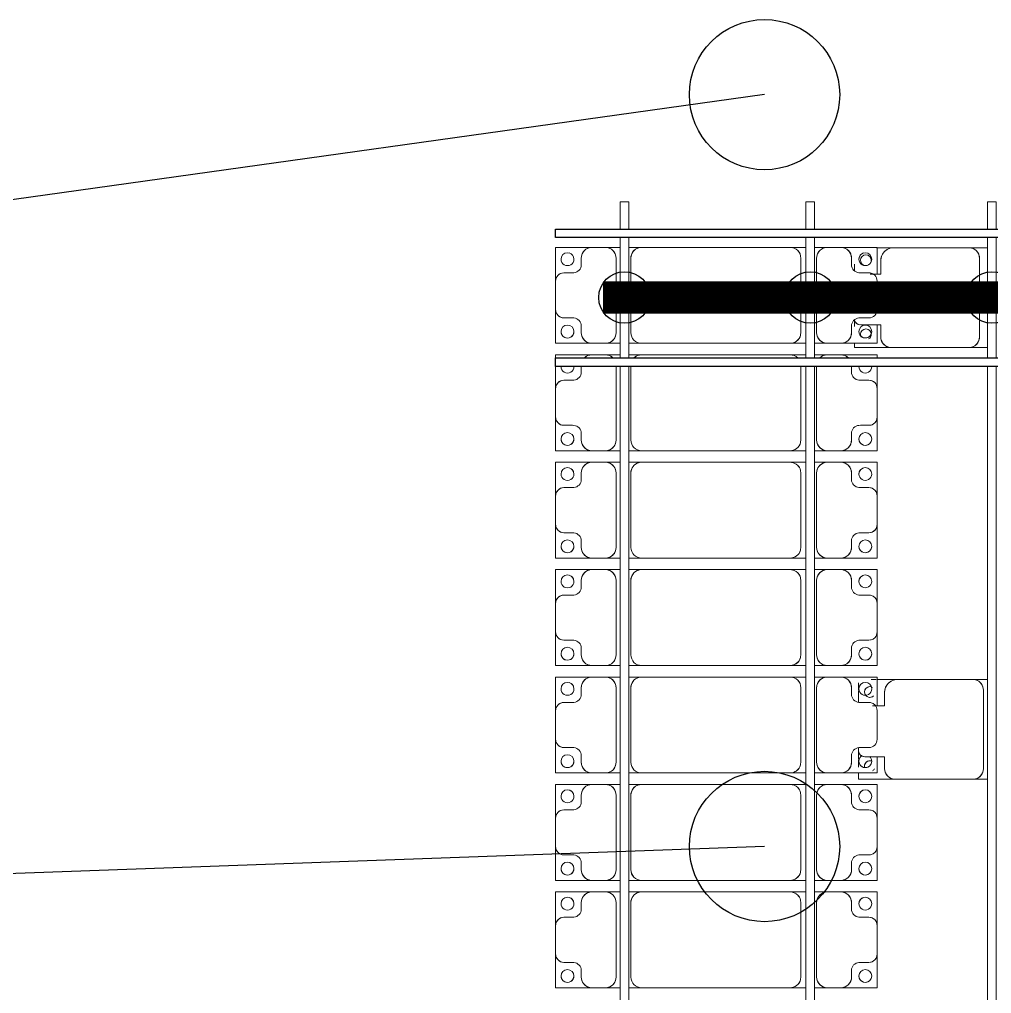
# Model space of a CAD drawing. Header units: millimetres. Extents: x -248177 to 167033, y 156986 to 268923.
# Drawn here: x -243651 to -239125, y 231500 to 236035 of the extents above; entities that cross this region are included whole.
import ezdxf

# ---------------------------------------------------------------- set-up
doc = ezdxf.new("R2010")
doc.units = ezdxf.units.MM
for name, color, linetype, lineweight in [('A-DETL-MBND', 5, 'Continuous', 9), ('A-GENM', 13, 'Continuous', 9), ('S-BEAM', 12, 'Continuous', 9)]:
    doc.layers.add(name, color=color, linetype=linetype, lineweight=lineweight)
for name, color, linetype in [('GC-BICH NEO', 6, 'Continuous'), ('GC-DAY NEO', 5, 'Continuous'), ('GC-HOP 40x60 GIA CUONG', 1, 'Continuous')]:
    doc.layers.add(name, color=color, linetype=linetype)

# ---------------------------------------------------------------- blocks, each defined once
blk = doc.blocks.new('Dai phao do pin - DẢI PHAO ĐỠ PIN-15697-BỐ TRÍ KHUNG KẾT CẤU BÈ PIN 02')
at = {"layer": 'A-DETL-MBND', "color": 8}
for p, q in [((-1209.4, 241.6), (-1129.7, 241.6)), ((-1129.7, 241.6), (-1209.4, 241.6)), ((-779.7, 241.6), (-1129.7, 241.6)), ((-779.7, 241.6), (-692.2, 241.6)), ((-779.7, 241.6), (-692.2, 241.6)), ((-1189.7, 181.6), (-1189.7, 118.2)), ((-729.7, -173.4), (-729.7, 191.6)), ((-1312.2, 133.7), (-1312.2, 164.8)), ((-1312.2, 164.8), (-1312.2, 133.7)), ((-1189.7, 118.2), (-1238.4, 118.2)), ((-1312.2, -125.8), (-1312.2, -94.7)), ((-1312.2, -94.7), (-1312.2, -125.8)), ((-1282.2, -118.2), (-1189.7, -118.2)), ((-1189.7, -118.2), (-1189.7, -173.4)), ((-1312.2, -223.4), (-1312.2, -202.6)), ((-1312.2, -202.6), (-1312.2, -223.4)), ((-1139.7, -223.4), (-1312.2, -223.4)), ((-1312.2, -223.4), (-1139.7, -223.4)), ((-1139.7, -223.4), (-779.7, -223.4)), ((-692.2, -223.4), (-779.7, -223.4)), ((-692.2, -223.4), (-779.7, -223.4))]:
    blk.add_line(p, q, dxfattribs=at)
for centre, radius, start, end in [((-1129.7, 181.6), 60, 90, 180), ((-1129.7, 181.6), 60, 120, 180), ((-779.7, 191.6), 50, 360, 90), ((-779.7, 191.6), 50, 360, 75), ((-1258.6, 183.2), 25, 0, 180), ((-1258.6, 183.2), 25, 90, 180), ((-1258.6, 183.2), 25, 180, 0), ((-1258.6, 183.2), 25, 180, 300), ((-1258.6, 183.2), 25, 0, 75), ((-1258.6, 183.2), 25, 330, 360), ((-1282.2, -88.2), 30, 195, 270), ((-1282.2, -88.2), 30, 195, 210), ((-1282.2, -88.2), 30, 195, 255), ((-1282.2, -88.2), 30, 195, 210), ((-1282.2, -88.2), 30, 225, 255), ((-1282.2, -88.2), 30, 225, 255), ((-1258.6, -161.8), 25, 0, 180), ((-1258.6, -161.8), 25, 90, 180), ((-1258.6, -161.8), 25, 180, 210), ((-1258.6, -161.8), 25, 180, 210), ((-1258.6, -161.8), 25, 0, 75), ((-1258.6, -161.8), 25, 300, 0), ((-1258.6, -161.8), 25, 300, 0), ((-1139.7, -173.4), 50, 180, 270), ((-1139.7, -173.4), 50, 180, 255), ((-779.7, -173.4), 50, 270, 360), ((-779.7, -173.4), 50, 285, 360)]:
    blk.add_arc(centre, radius, start, end, dxfattribs=at)
blk = doc.blocks.new('Dai phaodi lai - DẢI PHAO ĐI LẠI-17681-BỐ TRÍ KHUNG KẾT CẤU BÈ PIN 02')
at = {"layer": 'A-GENM', "color": 7}
for p, q in [((-223.2, 748.4), (-98.7, 748.4)), ((-223.2, 579.3), (-223.2, 748.4)), ((-223.2, 748.4), (-223.2, 579.3)), ((-98.7, 748.4), (-223.2, 748.4)), ((66.9, 748.4), (-66.9, 748.4)), ((137.7, 748.4), (223.2, 748.4)), ((223.2, 748.4), (137.7, 748.4)), ((223.2, 748.4), (223.2, 579.3)), ((223.2, 579.3), (223.2, 748.4)), ((276.8, 748.4), (291.2, 748.4)), ((276.8, 579.3), (276.8, 748.4)), ((276.8, 748.4), (276.8, 579.3)), ((291.2, 748.4), (276.8, 748.4)), ((331.2, 748.4), (433.1, 748.4)), ((433.1, 748.4), (331.2, 748.4)), ((566.9, 748.4), (433.1, 748.4)), ((566.9, 748.4), (723.2, 748.4)), ((723.2, 748.4), (566.9, 748.4)), ((723.2, 748.4), (723.2, 579.3)), ((723.2, 579.3), (723.2, 748.4)), ((776.8, 748.4), (933.1, 748.4)), ((776.8, 579.3), (776.8, 748.4)), ((776.8, 748.4), (776.8, 579.3)), ((933.1, 748.4), (776.8, 748.4)), ((1066.9, 748.4), (933.1, 748.4)), ((1066.9, 748.4), (1223.2, 748.4)), ((1223.2, 748.4), (1066.9, 748.4)), ((1223.2, 748.4), (1223.2, 579.3)), ((1223.2, 579.3), (1223.2, 748.4)), ((1276.8, 748.4), (1433.1, 748.4)), ((1276.8, 579.3), (1276.8, 748.4)), ((1276.8, 748.4), (1276.8, 579.3)), ((1433.1, 748.4), (1276.8, 748.4)), ((1566.9, 748.4), (1433.1, 748.4)), ((1566.9, 748.4), (1723.2, 748.4)), ((1723.2, 748.4), (1566.9, 748.4)), ((1723.2, 748.4), (1723.2, 579.3)), ((1723.2, 579.3), (1723.2, 748.4)), ((1776.8, 748.4), (1911.3, 748.4)), ((1776.8, 579.3), (1776.8, 748.4)), ((1776.8, 748.4), (1776.8, 579.3)), ((1911.3, 748.4), (1776.8, 748.4)), ((2066.9, 748.4), (1933.1, 748.4)), ((2147.7, 748.4), (2223.2, 748.4)), ((2223.2, 748.4), (2147.7, 748.4)), ((2223.2, 748.4), (2223.2, 579.3)), ((2223.2, 579.3), (2223.2, 748.4)), ((2276.8, 748.4), (2433.1, 748.4)), ((2276.8, 579.3), (2276.8, 748.4)), ((2276.8, 748.4), (2276.8, 579.3)), ((2433.1, 748.4), (2276.8, 748.4)), ((2566.9, 748.4), (2433.1, 748.4)), ((2566.9, 748.4), (2723.2, 748.4)), ((2723.2, 748.4), (2566.9, 748.4)), ((2723.2, 748.4), (2723.2, 579.3)), ((2723.2, 579.3), (2723.2, 748.4)), ((2776.8, 748.4), (2933.1, 748.4)), ((2776.8, 579.3), (2776.8, 748.4)), ((2776.8, 748.4), (2776.8, 579.3)), ((2933.1, 748.4), (2776.8, 748.4)), ((3066.9, 748.4), (2933.1, 748.4)), ((3066.9, 748.4), (3223.2, 748.4)), ((3223.2, 748.4), (3066.9, 748.4)), ((3223.2, 748.4), (3223.2, 579.3)), ((3223.2, 579.3), (3223.2, 748.4)), ((-104.9, 710.4), (-104.9, 670.7)), ((104.9, 670.7), (104.9, 710.4)), ((395.1, 710.4), (395.1, 670.7)), ((604.9, 670.7), (604.9, 710.4)), ((895.1, 710.4), (895.1, 670.7)), ((1104.9, 670.7), (1104.9, 710.4)), ((1395.1, 710.4), (1395.1, 670.7)), ((1604.9, 670.7), (1604.9, 710.4)), ((1895.1, 710.4), (1895.1, 670.7)), ((2104.9, 670.7), (2104.9, 710.4)), ((2395.1, 710.4), (2395.1, 670.7)), ((2604.9, 670.7), (2604.9, 710.4)), ((2895.1, 710.4), (2895.1, 670.7)), ((3104.9, 670.7), (3104.9, 710.4)), ((-135.7, 629.3), (-173.2, 629.3)), ((173.2, 629.3), (135.7, 629.3)), ((364.3, 629.3), (331.2, 629.3)), ((673.2, 629.3), (635.7, 629.3)), ((864.3, 629.3), (826.8, 629.3)), ((1173.2, 629.3), (1135.7, 629.3)), ((1364.3, 629.3), (1326.8, 629.3)), ((1673.2, 629.3), (1635.7, 629.3)), ((1864.3, 629.3), (1826.8, 629.3)), ((2173.2, 629.3), (2135.7, 629.3)), ((2364.3, 629.3), (2326.8, 629.3)), ((2673.2, 629.3), (2635.7, 629.3)), ((2864.3, 629.3), (2826.8, 629.3)), ((3173.2, 629.3), (3135.7, 629.3)), ((-223.2, 579.3), (-223.2, 516.7)), ((223.2, 516.7), (223.2, 579.3)), ((276.8, 579.3), (276.8, 516.7)), ((723.2, 516.7), (723.2, 579.3)), ((776.8, 579.3), (776.8, 516.7)), ((1223.2, 516.7), (1223.2, 579.3)), ((1276.8, 579.3), (1276.8, 516.7)), ((1723.2, 516.7), (1723.2, 579.3)), ((1776.8, 579.3), (1776.8, 516.7)), ((2223.2, 516.7), (2223.2, 579.3)), ((2276.8, 579.3), (2276.8, 516.7)), ((2723.2, 516.7), (2723.2, 579.3)), ((2776.8, 579.3), (2776.8, 516.7)), ((3223.2, 516.7), (3223.2, 579.3)), ((-223.2, 456.7), (-223.2, 516.7)), ((-223.2, 456.7), (-223.2, 516.7)), ((223.2, 516.7), (223.2, 456.7)), ((223.2, 516.7), (223.2, 456.7)), ((276.8, 456.7), (276.8, 516.7)), ((276.8, 456.7), (276.8, 516.7)), ((723.2, 516.7), (723.2, 456.7)), ((723.2, 516.7), (723.2, 456.7)), ((776.8, 456.7), (776.8, 516.7)), ((776.8, 456.7), (776.8, 516.7)), ((1223.2, 516.7), (1223.2, 456.7)), ((1223.2, 516.7), (1223.2, 456.7)), ((1276.8, 456.7), (1276.8, 516.7)), ((1276.8, 456.7), (1276.8, 516.7)), ((1723.2, 516.7), (1723.2, 456.7)), ((1723.2, 516.7), (1723.2, 456.7)), ((1776.8, 456.7), (1776.8, 516.7)), ((1776.8, 456.7), (1776.8, 516.7)), ((2223.2, 516.7), (2223.2, 456.7)), ((2223.2, 516.7), (2223.2, 456.7)), ((2276.8, 456.7), (2276.8, 516.7)), ((2276.8, 456.7), (2276.8, 516.7)), ((2723.2, 516.7), (2723.2, 456.7)), ((2723.2, 516.7), (2723.2, 456.7)), ((2776.8, 456.7), (2776.8, 516.7)), ((2776.8, 456.7), (2776.8, 516.7)), ((3223.2, 516.7), (3223.2, 456.7)), ((3223.2, 516.7), (3223.2, 456.7)), ((-173.2, 466.7), (173.2, 466.7)), ((331.2, 466.7), (673.2, 466.7)), ((826.8, 466.7), (1173.2, 466.7)), ((1326.8, 466.7), (1673.2, 466.7)), ((1826.8, 466.7), (2173.2, 466.7)), ((2326.8, 466.7), (2673.2, 466.7)), ((2826.8, 466.7), (3173.2, 466.7)), ((-223.2, 343.3), (-223.2, 416.7)), ((-223.2, 343.3), (-223.2, 416.7)), ((223.2, 416.7), (223.2, 343.3)), ((223.2, 416.7), (223.2, 343.3)), ((276.8, 343.3), (276.8, 416.7)), ((276.8, 343.3), (276.8, 416.7)), ((723.2, 416.7), (723.2, 343.3)), ((723.2, 416.7), (723.2, 343.3)), ((776.8, 343.3), (776.8, 416.7)), ((776.8, 343.3), (776.8, 416.7)), ((1223.2, 416.7), (1223.2, 343.3)), ((1223.2, 416.7), (1223.2, 343.3)), ((1276.8, 343.3), (1276.8, 416.7)), ((1276.8, 343.3), (1276.8, 416.7)), ((1723.2, 416.7), (1723.2, 343.3)), ((1723.2, 416.7), (1723.2, 343.3)), ((1776.8, 343.3), (1776.8, 416.7)), ((1776.8, 343.3), (1776.8, 416.7)), ((2223.2, 416.7), (2223.2, 343.3)), ((2223.2, 416.7), (2223.2, 343.3)), ((2276.8, 343.3), (2276.8, 416.7)), ((2276.8, 343.3), (2276.8, 416.7)), ((2723.2, 416.7), (2723.2, 343.3)), ((2723.2, 416.7), (2723.2, 343.3)), ((2776.8, 343.3), (2776.8, 416.7)), ((2776.8, 343.3), (2776.8, 416.7)), ((3223.2, 416.7), (3223.2, 343.3)), ((3223.2, 416.7), (3223.2, 343.3)), ((173.2, 393.3), (-173.2, 393.3)), ((673.2, 393.3), (331.2, 393.3)), ((1173.2, 393.3), (826.8, 393.3)), ((1673.2, 393.3), (1326.8, 393.3)), ((2173.2, 393.3), (1826.8, 393.3)), ((2673.2, 393.3), (2326.8, 393.3)), ((3173.2, 393.3), (2826.8, 393.3)), ((-223.2, 343.3), (-223.2, -348.3)), ((223.2, -348.3), (223.2, 343.3)), ((276.8, 343.3), (276.8, -348.3)), ((723.2, -348.3), (723.2, 343.3)), ((776.8, 343.3), (776.8, -348.3)), ((1223.2, -348.3), (1223.2, 343.3)), ((1276.8, 343.3), (1276.8, -348.3)), ((1723.2, -348.3), (1723.2, 343.3)), ((1776.8, 343.3), (1776.8, -348.3)), ((2223.2, -348.3), (2223.2, 343.3)), ((2276.8, 343.3), (2276.8, -348.3)), ((2723.2, -348.3), (2723.2, 343.3)), ((2776.8, 343.3), (2776.8, -348.3)), ((3223.2, -348.3), (3223.2, 343.3)), ((-223.2, -408.3), (-223.2, -348.3)), ((-223.2, -408.3), (-223.2, -348.3)), ((223.2, -348.3), (223.2, -408.3)), ((223.2, -348.3), (223.2, -408.3)), ((276.8, -408.3), (276.8, -348.3)), ((276.8, -408.3), (276.8, -348.3)), ((723.2, -348.3), (723.2, -408.3)), ((723.2, -348.3), (723.2, -408.3)), ((776.8, -408.3), (776.8, -348.3)), ((776.8, -408.3), (776.8, -348.3)), ((1223.2, -348.3), (1223.2, -408.3)), ((1223.2, -348.3), (1223.2, -408.3)), ((1276.8, -408.3), (1276.8, -348.3)), ((1276.8, -408.3), (1276.8, -348.3)), ((1723.2, -348.3), (1723.2, -408.3)), ((1723.2, -348.3), (1723.2, -408.3)), ((1776.8, -408.3), (1776.8, -348.3)), ((1776.8, -408.3), (1776.8, -348.3)), ((2223.2, -348.3), (2223.2, -408.3)), ((2223.2, -348.3), (2223.2, -408.3)), ((2276.8, -408.3), (2276.8, -348.3)), ((2276.8, -408.3), (2276.8, -348.3)), ((2723.2, -348.3), (2723.2, -408.3)), ((2723.2, -348.3), (2723.2, -408.3)), ((2776.8, -408.3), (2776.8, -348.3)), ((2776.8, -408.3), (2776.8, -348.3)), ((3223.2, -348.3), (3223.2, -408.3)), ((3223.2, -348.3), (3223.2, -408.3)), ((-173.2, -398.3), (173.2, -398.3)), ((331.2, -398.3), (673.2, -398.3)), ((826.8, -398.3), (1173.2, -398.3)), ((1326.8, -398.3), (1673.2, -398.3)), ((1826.8, -398.3), (2173.2, -398.3)), ((2326.8, -398.3), (2673.2, -398.3)), ((2826.8, -398.3), (3173.2, -398.3)), ((-223.2, -516.7), (-223.2, -448.3)), ((-223.2, -516.7), (-223.2, -448.3)), ((223.2, -448.3), (223.2, -516.7)), ((223.2, -448.3), (223.2, -516.7)), ((276.8, -516.7), (276.8, -448.3)), ((276.8, -516.7), (276.8, -448.3)), ((723.2, -448.3), (723.2, -516.7)), ((723.2, -448.3), (723.2, -516.7)), ((776.8, -516.7), (776.8, -448.3)), ((776.8, -516.7), (776.8, -448.3)), ((1223.2, -448.3), (1223.2, -516.7)), ((1223.2, -448.3), (1223.2, -516.7)), ((1276.8, -516.7), (1276.8, -448.3)), ((1276.8, -516.7), (1276.8, -448.3)), ((1723.2, -448.3), (1723.2, -516.7)), ((1723.2, -448.3), (1723.2, -516.7)), ((1776.8, -516.7), (1776.8, -448.3)), ((1776.8, -516.7), (1776.8, -448.3)), ((2223.2, -448.3), (2223.2, -516.7)), ((2223.2, -448.3), (2223.2, -516.7)), ((2276.8, -516.7), (2276.8, -448.3)), ((2276.8, -516.7), (2276.8, -448.3)), ((2723.2, -448.3), (2723.2, -516.7)), ((2723.2, -448.3), (2723.2, -516.7)), ((2776.8, -516.7), (2776.8, -448.3)), ((2776.8, -516.7), (2776.8, -448.3)), ((3223.2, -448.3), (3223.2, -516.7)), ((3223.2, -448.3), (3223.2, -516.7)), ((173.2, -466.7), (-173.2, -466.7)), ((673.2, -466.7), (331.2, -466.7)), ((1173.2, -466.7), (826.8, -466.7)), ((1673.2, -466.7), (1326.8, -466.7)), ((2173.2, -466.7), (1826.8, -466.7)), ((2673.2, -466.7), (2326.8, -466.7)), ((3173.2, -466.7), (2826.8, -466.7)), ((-223.2, -516.7), (-223.2, -579.3)), ((223.2, -579.3), (223.2, -516.7)), ((276.8, -516.7), (276.8, -579.3)), ((723.2, -579.3), (723.2, -516.7)), ((776.8, -516.7), (776.8, -579.3)), ((1223.2, -579.3), (1223.2, -516.7)), ((1276.8, -516.7), (1276.8, -579.3)), ((1723.2, -579.3), (1723.2, -516.7)), ((1776.8, -516.7), (1776.8, -579.3)), ((2223.2, -579.3), (2223.2, -516.7)), ((2276.8, -516.7), (2276.8, -579.3)), ((2723.2, -579.3), (2723.2, -516.7)), ((2776.8, -516.7), (2776.8, -579.3)), ((3223.2, -579.3), (3223.2, -516.7)), ((-223.2, -748.4), (-223.2, -579.3)), ((-223.2, -579.3), (-223.2, -748.4)), ((223.2, -579.3), (223.2, -748.4)), ((223.2, -748.4), (223.2, -579.3)), ((276.8, -748.4), (276.8, -579.3)), ((276.8, -579.3), (276.8, -748.4)), ((723.2, -579.3), (723.2, -748.4)), ((723.2, -748.4), (723.2, -579.3)), ((776.8, -748.4), (776.8, -579.3)), ((776.8, -579.3), (776.8, -748.4)), ((1223.2, -579.3), (1223.2, -748.4)), ((1223.2, -748.4), (1223.2, -579.3)), ((1276.8, -748.4), (1276.8, -579.3)), ((1276.8, -579.3), (1276.8, -748.4)), ((1723.2, -579.3), (1723.2, -748.4)), ((1723.2, -748.4), (1723.2, -579.3)), ((1776.8, -748.4), (1776.8, -579.3)), ((1776.8, -579.3), (1776.8, -748.4)), ((2223.2, -579.3), (2223.2, -748.4)), ((2223.2, -748.4), (2223.2, -579.3)), ((2276.8, -748.4), (2276.8, -579.3)), ((2276.8, -579.3), (2276.8, -748.4)), ((2723.2, -579.3), (2723.2, -748.4)), ((2723.2, -748.4), (2723.2, -579.3)), ((2776.8, -748.4), (2776.8, -579.3)), ((2776.8, -579.3), (2776.8, -748.4)), ((3223.2, -579.3), (3223.2, -748.4)), ((3223.2, -748.4), (3223.2, -579.3)), ((-173.2, -629.3), (-135.7, -629.3)), ((135.7, -629.3), (173.2, -629.3)), ((331.2, -629.3), (364.3, -629.3)), ((635.7, -629.3), (673.2, -629.3)), ((826.8, -629.3), (864.3, -629.3)), ((1135.7, -629.3), (1173.2, -629.3)), ((1326.8, -629.3), (1364.3, -629.3)), ((1635.7, -629.3), (1673.2, -629.3)), ((1826.8, -629.3), (1864.3, -629.3)), ((2135.7, -629.3), (2173.2, -629.3)), ((2326.8, -629.3), (2364.3, -629.3)), ((2635.7, -629.3), (2673.2, -629.3)), ((2826.8, -629.3), (2864.3, -629.3)), ((3135.7, -629.3), (3173.2, -629.3)), ((-104.9, -670.7), (-104.9, -710.4)), ((104.9, -710.4), (104.9, -670.7)), ((395.1, -670.7), (395.1, -710.4)), ((604.9, -710.4), (604.9, -670.7)), ((895.1, -670.7), (895.1, -710.4)), ((1104.9, -710.4), (1104.9, -670.7)), ((1395.1, -670.7), (1395.1, -710.4)), ((1604.9, -710.4), (1604.9, -670.7)), ((1895.1, -670.7), (1895.1, -710.4)), ((2104.9, -710.4), (2104.9, -670.7)), ((2395.1, -670.7), (2395.1, -710.4)), ((2604.9, -710.4), (2604.9, -670.7)), ((2895.1, -670.7), (2895.1, -710.4)), ((3104.9, -710.4), (3104.9, -670.7)), ((-66.9, -748.4), (-223.2, -748.4)), ((-223.2, -748.4), (-66.9, -748.4)), ((-66.9, -748.4), (66.9, -748.4)), ((223.2, -748.4), (66.9, -748.4)), ((66.9, -748.4), (223.2, -748.4)), ((291.2, -748.4), (276.8, -748.4)), ((276.8, -748.4), (291.2, -748.4)), ((433.1, -748.4), (331.2, -748.4)), ((331.2, -748.4), (433.1, -748.4)), ((433.1, -748.4), (566.9, -748.4)), ((723.2, -748.4), (566.9, -748.4)), ((566.9, -748.4), (723.2, -748.4)), ((933.1, -748.4), (776.8, -748.4)), ((776.8, -748.4), (933.1, -748.4)), ((933.1, -748.4), (1066.9, -748.4)), ((1223.2, -748.4), (1066.9, -748.4)), ((1066.9, -748.4), (1223.2, -748.4)), ((1433.1, -748.4), (1276.8, -748.4)), ((1276.8, -748.4), (1433.1, -748.4)), ((1433.1, -748.4), (1566.9, -748.4)), ((1723.2, -748.4), (1566.9, -748.4)), ((1566.9, -748.4), (1723.2, -748.4)), ((1933.1, -748.4), (1776.8, -748.4)), ((1776.8, -748.4), (1933.1, -748.4)), ((1933.1, -748.4), (2066.9, -748.4)), ((2223.2, -748.4), (2066.9, -748.4)), ((2066.9, -748.4), (2223.2, -748.4)), ((2433.1, -748.4), (2276.8, -748.4)), ((2276.8, -748.4), (2433.1, -748.4)), ((2433.1, -748.4), (2566.9, -748.4)), ((2723.2, -748.4), (2566.9, -748.4)), ((2566.9, -748.4), (2723.2, -748.4)), ((2933.1, -748.4), (2776.8, -748.4)), ((2776.8, -748.4), (2933.1, -748.4)), ((2933.1, -748.4), (3066.9, -748.4)), ((3223.2, -748.4), (3066.9, -748.4)), ((3066.9, -748.4), (3223.2, -748.4))]:
    blk.add_line(p, q, dxfattribs=at)
for centre, radius, start, end in [((-66.9, 710.4), 38, 90, 180), ((-66.9, 710.4), 38, 150, 180), ((-66.9, 710.4), 38, 150, 180), ((66.9, 710.4), 38, 360, 90), ((433.1, 710.4), 38, 90, 180), ((433.1, 710.4), 38, 90, 180), ((433.1, 710.4), 38, 120, 180), ((433.1, 710.4), 38, 120, 180), ((433.1, 710.4), 38, 90, 105), ((433.1, 710.4), 38, 90, 105), ((566.9, 710.4), 38, 360, 90), ((566.9, 710.4), 38, 75, 90), ((566.9, 710.4), 38, 360, 90), ((566.9, 710.4), 38, 75, 90), ((566.9, 710.4), 38, 0, 60), ((566.9, 710.4), 38, 0, 60), ((933.1, 710.4), 38, 90, 180), ((933.1, 710.4), 38, 90, 180), ((933.1, 710.4), 38, 120, 180), ((933.1, 710.4), 38, 120, 180), ((933.1, 710.4), 38, 90, 105), ((933.1, 710.4), 38, 90, 105), ((1066.9, 710.4), 38, 360, 90), ((1066.9, 710.4), 38, 75, 90), ((1066.9, 710.4), 38, 0, 90), ((1066.9, 710.4), 38, 75, 90), ((1066.9, 710.4), 38, 0, 60), ((1066.9, 710.4), 38, 0, 60), ((1433.1, 710.4), 38, 90, 180), ((1433.1, 710.4), 38, 90, 180), ((1433.1, 710.4), 38, 120, 180), ((1433.1, 710.4), 38, 120, 180), ((1433.1, 710.4), 38, 90, 105), ((1433.1, 710.4), 38, 90, 105), ((1566.9, 710.4), 38, 360, 90), ((1566.9, 710.4), 38, 75, 90), ((1566.9, 710.4), 38, 0, 90), ((1566.9, 710.4), 38, 75, 90), ((1566.9, 710.4), 38, 0, 60), ((1566.9, 710.4), 38, 0, 60), ((1933.1, 710.4), 38, 90, 180), ((1933.1, 710.4), 38, 120, 180), ((1933.1, 710.4), 38, 120, 180), ((2066.9, 710.4), 38, 360, 90), ((2433.1, 710.4), 38, 90, 180), ((2433.1, 710.4), 38, 90, 180), ((2433.1, 710.4), 38, 120, 180), ((2433.1, 710.4), 38, 120, 180), ((2433.1, 710.4), 38, 90, 105), ((2433.1, 710.4), 38, 90, 105), ((2566.9, 710.4), 38, 360, 90), ((2566.9, 710.4), 38, 75, 90), ((2566.9, 710.4), 38, 360, 90), ((2566.9, 710.4), 38, 75, 90), ((2566.9, 710.4), 38, 360, 60), ((2566.9, 710.4), 38, 0, 60), ((2933.1, 710.4), 38, 90, 180), ((2933.1, 710.4), 38, 90, 180), ((2933.1, 710.4), 38, 120, 180), ((2933.1, 710.4), 38, 120, 180), ((2933.1, 710.4), 38, 90, 105), ((2933.1, 710.4), 38, 90, 105), ((3066.9, 710.4), 38, 360, 90), ((3066.9, 710.4), 38, 75, 90), ((3066.9, 710.4), 38, 0, 90), ((3066.9, 710.4), 38, 75, 90), ((3066.9, 710.4), 38, 0, 60), ((3066.9, 710.4), 38, 0, 60), ((-168.4, 693.3), 30, 90, 270), ((-168.4, 693.3), 30, 90, 180), ((-168.4, 693.3), 30, 195, 270), ((-168.4, 693.3), 30, 270, 90), ((-168.4, 693.3), 30, 270, 90), ((168.4, 693.3), 30, 90, 270), ((168.4, 693.3), 30, 90, 270), ((168.4, 693.3), 30, 270, 90), ((168.4, 693.3), 30, 0, 90), ((168.4, 693.3), 30, 270, 345), ((331.6, 693.3), 30, 270, 90), ((331.6, 693.3), 30, 270, 90), ((668.4, 693.3), 30, 90, 270), ((668.4, 693.3), 30, 90, 270), ((668.4, 693.3), 30, 270, 90), ((668.4, 693.3), 30, 0, 90), ((668.4, 693.3), 30, 270, 345), ((831.6, 693.3), 30, 90, 270), ((831.6, 693.3), 30, 90, 180), ((831.6, 693.3), 30, 195, 270), ((831.6, 693.3), 30, 270, 90), ((831.6, 693.3), 30, 270, 90), ((1168.4, 693.3), 30, 90, 270), ((1168.4, 693.3), 30, 90, 270), ((1168.4, 693.3), 30, 270, 90), ((1168.4, 693.3), 30, 0, 90), ((1168.4, 693.3), 30, 270, 345), ((1331.6, 693.3), 30, 90, 270), ((1331.6, 693.3), 30, 90, 180), ((1331.6, 693.3), 30, 195, 270), ((1331.6, 693.3), 30, 270, 90), ((1331.6, 693.3), 30, 270, 90), ((1668.4, 693.3), 30, 90, 270), ((1668.4, 693.3), 30, 90, 270), ((1668.4, 693.3), 30, 270, 90), ((1668.4, 693.3), 30, 0, 90), ((1668.4, 693.3), 30, 270, 345), ((1831.6, 693.3), 30, 90, 270), ((1831.6, 693.3), 30, 90, 180), ((1831.6, 693.3), 30, 195, 270), ((1831.6, 693.3), 30, 270, 90), ((1831.6, 693.3), 30, 270, 90), ((2168.4, 693.3), 30, 90, 135), ((2168.4, 693.3), 30, 90, 135), ((2168.4, 693.3), 30, 270, 90), ((2168.4, 693.3), 30, 0, 90), ((2168.4, 693.3), 30, 270, 345), ((2331.6, 693.3), 30, 90, 270), ((2331.6, 693.3), 30, 90, 180), ((2331.6, 693.3), 30, 195, 270), ((2331.6, 693.3), 30, 270, 90), ((2331.6, 693.3), 30, 270, 90), ((2668.4, 693.3), 30, 90, 270), ((2668.4, 693.3), 30, 90, 270), ((2668.4, 693.3), 30, 270, 90), ((2668.4, 693.3), 30, 0, 90), ((2668.4, 693.3), 30, 270, 345), ((2831.6, 693.3), 30, 90, 270), ((2831.6, 693.3), 30, 90, 180), ((2831.6, 693.3), 30, 195, 270), ((2831.6, 693.3), 30, 270, 90), ((2831.6, 693.3), 30, 270, 90), ((3168.4, 693.3), 30, 90, 270), ((3168.4, 693.3), 30, 90, 270), ((3168.4, 693.3), 30, 270, 90), ((3168.4, 693.3), 30, 0, 90), ((3168.4, 693.3), 30, 270, 345), ((-144.8, 668.2), 40, 283.1885, 3.5081), ((144.8, 668.2), 40, 176.4919, 256.8115), ((355.2, 668.2), 40, 283.1885, 3.5081), ((644.8, 668.2), 40, 176.4919, 256.8115), ((855.2, 668.2), 40, 283.1885, 3.5081), ((1144.8, 668.2), 40, 176.4919, 256.8115), ((1355.2, 668.2), 40, 283.1885, 3.5081), ((1644.8, 668.2), 40, 176.4919, 256.8115), ((1855.2, 668.2), 40, 283.1885, 3.5081), ((2144.8, 668.2), 40, 176.4919, 256.8115), ((2168.4, 693.3), 30, 210, 270), ((2168.4, 693.3), 30, 210, 270), ((2355.2, 668.2), 40, 283.1885, 3.5081), ((2644.8, 668.2), 40, 176.4919, 256.8115), ((2855.2, 668.2), 40, 283.1885, 3.5081), ((3144.8, 668.2), 40, 176.4919, 256.8115), ((-173.2, 579.3), 50, 90, 180), ((-173.2, 579.3), 50, 90, 165), ((173.2, 579.3), 50, 0, 90), ((173.2, 579.3), 50, 15, 90), ((326.8, 579.3), 50, 135, 180), ((326.8, 579.3), 50, 135, 165), ((673.2, 579.3), 50, 360, 90), ((673.2, 579.3), 50, 15, 90), ((826.8, 579.3), 50, 90, 180), ((826.8, 579.3), 50, 90, 165), ((1173.2, 579.3), 50, 0, 90), ((1173.2, 579.3), 50, 15, 90), ((1326.8, 579.3), 50, 90, 180), ((1326.8, 579.3), 50, 90, 165), ((1673.2, 579.3), 50, 0, 90), ((1673.2, 579.3), 50, 15, 90), ((1826.8, 579.3), 50, 90, 180), ((1826.8, 579.3), 50, 90, 165), ((2173.2, 579.3), 50, 0, 90), ((2173.2, 579.3), 50, 15, 90), ((2326.8, 579.3), 50, 90, 180), ((2326.8, 579.3), 50, 90, 165), ((2673.2, 579.3), 50, 360, 90), ((2673.2, 579.3), 50, 15, 90), ((2826.8, 579.3), 50, 90, 180), ((2826.8, 579.3), 50, 90, 165), ((3173.2, 579.3), 50, 360, 90), ((3173.2, 579.3), 50, 15, 90), ((-173.2, 516.7), 50, 180, 270), ((-173.2, 516.7), 50, 195, 270), ((173.2, 516.7), 50, 270, 0), ((173.2, 516.7), 50, 270, 345), ((326.8, 516.7), 50, 180, 225), ((326.8, 516.7), 50, 195, 225), ((673.2, 516.7), 50, 270, 0), ((673.2, 516.7), 50, 270, 345), ((826.8, 516.7), 50, 180, 270), ((826.8, 516.7), 50, 195, 270), ((1173.2, 516.7), 50, 270, 0), ((1173.2, 516.7), 50, 270, 345), ((1326.8, 516.7), 50, 180, 270), ((1326.8, 516.7), 50, 195, 270), ((1673.2, 516.7), 50, 270, 0), ((1673.2, 516.7), 50, 270, 345), ((1826.8, 516.7), 50, 180, 270), ((1826.8, 516.7), 50, 195, 270), ((2173.2, 516.7), 50, 270, 0), ((2173.2, 516.7), 50, 270, 345), ((2326.8, 516.7), 50, 180, 270), ((2326.8, 516.7), 50, 195, 270), ((2673.2, 516.7), 50, 270, 0), ((2673.2, 516.7), 50, 270, 345), ((2826.8, 516.7), 50, 180, 270), ((2826.8, 516.7), 50, 195, 270), ((3173.2, 516.7), 50, 270, 0), ((3173.2, 516.7), 50, 270, 345), ((-173.2, 343.3), 50, 90, 180), ((-173.2, 343.3), 50, 150, 180), ((-173.2, 343.3), 50, 105, 135), ((173.2, 343.3), 50, 360, 90), ((173.2, 343.3), 50, 360, 75), ((326.8, 343.3), 50, 135, 180), ((326.8, 343.3), 50, 150, 180), ((673.2, 343.3), 50, 360, 90), ((673.2, 343.3), 50, 360, 75), ((826.8, 343.3), 50, 90, 180), ((826.8, 343.3), 50, 150, 180), ((826.8, 343.3), 50, 105, 135), ((1173.2, 343.3), 50, 360, 90), ((1173.2, 343.3), 50, 360, 75), ((1326.8, 343.3), 50, 90, 180), ((1326.8, 343.3), 50, 150, 180), ((1326.8, 343.3), 50, 105, 135), ((1673.2, 343.3), 50, 360, 90), ((1673.2, 343.3), 50, 360, 75), ((1826.8, 343.3), 50, 90, 180), ((1826.8, 343.3), 50, 150, 180), ((1826.8, 343.3), 50, 105, 135), ((2173.2, 343.3), 50, 360, 90), ((2173.2, 343.3), 50, 360, 75), ((2326.8, 343.3), 50, 90, 180), ((2326.8, 343.3), 50, 150, 180), ((2326.8, 343.3), 50, 105, 135), ((2673.2, 343.3), 50, 360, 90), ((2673.2, 343.3), 50, 360, 75), ((2826.8, 343.3), 50, 90, 180), ((2826.8, 343.3), 50, 150, 180), ((2826.8, 343.3), 50, 105, 135), ((3173.2, 343.3), 50, 360, 90), ((3173.2, 343.3), 50, 360, 75), ((-173.2, -348.3), 50, 180, 270), ((-173.2, -348.3), 50, 195, 270), ((173.2, -348.3), 50, 270, 360), ((173.2, -348.3), 50, 270, 360), ((326.8, -348.3), 50, 180, 225), ((326.8, -348.3), 50, 195, 225), ((673.2, -348.3), 50, 270, 360), ((673.2, -348.3), 50, 270, 360), ((826.8, -348.3), 50, 180, 270), ((826.8, -348.3), 50, 195, 270), ((1173.2, -348.3), 50, 270, 360), ((1173.2, -348.3), 50, 270, 360), ((1326.8, -348.3), 50, 180, 270), ((1326.8, -348.3), 50, 195, 270), ((1673.2, -348.3), 50, 270, 360), ((1673.2, -348.3), 50, 270, 360), ((1826.8, -348.3), 50, 180, 270), ((1826.8, -348.3), 50, 195, 270), ((2173.2, -348.3), 50, 270, 360), ((2173.2, -348.3), 50, 270, 360), ((2326.8, -348.3), 50, 180, 270), ((2326.8, -348.3), 50, 195, 270), ((2673.2, -348.3), 50, 270, 360), ((2673.2, -348.3), 50, 270, 0), ((2826.8, -348.3), 50, 180, 270), ((2826.8, -348.3), 50, 195, 270), ((3173.2, -348.3), 50, 270, 360), ((3173.2, -348.3), 50, 270, 360), ((-173.2, -516.7), 50, 90, 180), ((-173.2, -516.7), 50, 90, 165), ((173.2, -516.7), 50, 360, 90), ((173.2, -516.7), 50, 15, 90), ((326.8, -516.7), 50, 135, 180), ((326.8, -516.7), 50, 135, 165), ((673.2, -516.7), 50, 360, 90), ((673.2, -516.7), 50, 15, 90), ((826.8, -516.7), 50, 90, 180), ((826.8, -516.7), 50, 90, 165), ((1173.2, -516.7), 50, 360, 90), ((1173.2, -516.7), 50, 15, 90), ((1326.8, -516.7), 50, 90, 180), ((1326.8, -516.7), 50, 90, 165), ((1673.2, -516.7), 50, 360, 90), ((1673.2, -516.7), 50, 15, 90), ((1826.8, -516.7), 50, 90, 180), ((1826.8, -516.7), 50, 90, 165), ((2173.2, -516.7), 50, 360, 90), ((2173.2, -516.7), 50, 15, 90), ((2326.8, -516.7), 50, 90, 180), ((2326.8, -516.7), 50, 90, 165), ((2673.2, -516.7), 50, 360, 90), ((2673.2, -516.7), 50, 15, 90), ((2826.8, -516.7), 50, 90, 180), ((2826.8, -516.7), 50, 90, 165), ((3173.2, -516.7), 50, 360, 90), ((3173.2, -516.7), 50, 15, 90), ((-173.2, -579.3), 50, 180, 270), ((173.2, -579.3), 50, 270, 360), ((326.8, -579.3), 50, 180, 225), ((673.2, -579.3), 50, 270, 360), ((826.8, -579.3), 50, 180, 270), ((1173.2, -579.3), 50, 270, 360), ((1326.8, -579.3), 50, 180, 270), ((1673.2, -579.3), 50, 270, 360), ((1826.8, -579.3), 50, 180, 270), ((2173.2, -579.3), 50, 270, 360), ((2326.8, -579.3), 50, 180, 270), ((2673.2, -579.3), 50, 270, 360), ((2826.8, -579.3), 50, 180, 270), ((3173.2, -579.3), 50, 270, 360), ((-173.2, -579.3), 50, 195, 270), ((-144.8, -668.2), 40, 356.4919, 76.8115), ((144.8, -668.2), 40, 103.1885, 183.5081), ((173.2, -579.3), 50, 270, 345), ((326.8, -579.3), 50, 195, 225), ((355.2, -668.2), 40, 356.4919, 76.8115), ((644.8, -668.2), 40, 103.1885, 183.5081), ((673.2, -579.3), 50, 270, 345), ((826.8, -579.3), 50, 195, 270), ((855.2, -668.2), 40, 356.4919, 76.8115), ((1144.8, -668.2), 40, 103.1885, 183.5081), ((1173.2, -579.3), 50, 270, 345), ((1326.8, -579.3), 50, 195, 270), ((1355.2, -668.2), 40, 356.4919, 76.8115), ((1644.8, -668.2), 40, 103.1885, 183.5081), ((1673.2, -579.3), 50, 270, 345), ((1826.8, -579.3), 50, 195, 270), ((1855.2, -668.2), 40, 356.4919, 76.8115), ((2144.8, -668.2), 40, 103.1885, 183.5081), ((2173.2, -579.3), 50, 270, 345), ((2326.8, -579.3), 50, 195, 270), ((2355.2, -668.2), 40, 356.4919, 76.8115), ((2644.8, -668.2), 40, 103.1885, 183.5081), ((2673.2, -579.3), 50, 270, 345), ((2826.8, -579.3), 50, 195, 270), ((2855.2, -668.2), 40, 356.4919, 76.8115), ((3144.8, -668.2), 40, 103.1885, 183.5081), ((3173.2, -579.3), 50, 270, 345), ((-168.4, -693.3), 30, 90, 270), ((-168.4, -693.3), 30, 90, 165), ((-168.4, -693.3), 30, 270, 90), ((-168.4, -693.3), 30, 270, 90), ((168.4, -693.3), 30, 90, 270), ((168.4, -693.3), 30, 90, 270), ((168.4, -693.3), 30, 270, 90), ((168.4, -693.3), 30, 15, 90), ((331.6, -693.3), 30, 270, 90), ((331.6, -693.3), 30, 270, 90), ((668.4, -693.3), 30, 90, 270), ((668.4, -693.3), 30, 90, 270), ((668.4, -693.3), 30, 270, 90), ((668.4, -693.3), 30, 15, 90), ((831.6, -693.3), 30, 90, 270), ((831.6, -693.3), 30, 90, 165), ((831.6, -693.3), 30, 270, 90), ((831.6, -693.3), 30, 270, 90), ((1168.4, -693.3), 30, 90, 270), ((1168.4, -693.3), 30, 90, 270), ((1168.4, -693.3), 30, 270, 90), ((1168.4, -693.3), 30, 15, 90), ((1331.6, -693.3), 30, 90, 270), ((1331.6, -693.3), 30, 90, 165), ((1331.6, -693.3), 30, 270, 90), ((1331.6, -693.3), 30, 270, 90), ((1668.4, -693.3), 30, 90, 270), ((1668.4, -693.3), 30, 90, 270), ((1668.4, -693.3), 30, 270, 90), ((1668.4, -693.3), 30, 15, 90), ((1831.6, -693.3), 30, 90, 270), ((1831.6, -693.3), 30, 90, 165), ((1831.6, -693.3), 30, 270, 90), ((1831.6, -693.3), 30, 270, 90), ((2168.4, -693.3), 30, 90, 270), ((2168.4, -693.3), 30, 90, 270), ((2168.4, -693.3), 30, 270, 90), ((2168.4, -693.3), 30, 15, 90), ((2331.6, -693.3), 30, 90, 270), ((2331.6, -693.3), 30, 90, 165), ((2331.6, -693.3), 30, 270, 90), ((2331.6, -693.3), 30, 270, 90), ((2668.4, -693.3), 30, 90, 270), ((2668.4, -693.3), 30, 90, 270), ((2668.4, -693.3), 30, 270, 90), ((2668.4, -693.3), 30, 15, 90), ((2831.6, -693.3), 30, 90, 270), ((2831.6, -693.3), 30, 90, 165), ((2831.6, -693.3), 30, 270, 90), ((2831.6, -693.3), 30, 270, 90), ((3168.4, -693.3), 30, 90, 270), ((3168.4, -693.3), 30, 90, 270), ((3168.4, -693.3), 30, 270, 90), ((3168.4, -693.3), 30, 15, 90), ((-168.4, -693.3), 30, 180, 270), ((-66.9, -710.4), 38, 180, 270), ((-66.9, -710.4), 38, 180, 240), ((-66.9, -710.4), 38, 180, 270), ((-66.9, -710.4), 38, 180, 240), ((66.9, -710.4), 38, 270, 360), ((66.9, -710.4), 38, 270, 360), ((66.9, -710.4), 38, 300, 360), ((66.9, -710.4), 38, 300, 360), ((168.4, -693.3), 30, 270, 360), ((433.1, -710.4), 38, 180, 270), ((433.1, -710.4), 38, 180, 240), ((433.1, -710.4), 38, 180, 270), ((433.1, -710.4), 38, 180, 240), ((566.9, -710.4), 38, 270, 360), ((566.9, -710.4), 38, 270, 360), ((566.9, -710.4), 38, 300, 360), ((566.9, -710.4), 38, 300, 360), ((668.4, -693.3), 30, 270, 360), ((831.6, -693.3), 30, 180, 270), ((933.1, -710.4), 38, 180, 270), ((933.1, -710.4), 38, 180, 240), ((933.1, -710.4), 38, 180, 270), ((933.1, -710.4), 38, 180, 240), ((1066.9, -710.4), 38, 270, 360), ((1066.9, -710.4), 38, 270, 360), ((1066.9, -710.4), 38, 300, 360), ((1066.9, -710.4), 38, 300, 360), ((1168.4, -693.3), 30, 270, 360), ((1331.6, -693.3), 30, 180, 270), ((1433.1, -710.4), 38, 180, 270), ((1433.1, -710.4), 38, 180, 240), ((1433.1, -710.4), 38, 180, 270), ((1433.1, -710.4), 38, 180, 240), ((1566.9, -710.4), 38, 270, 360), ((1566.9, -710.4), 38, 270, 360), ((1566.9, -710.4), 38, 300, 0), ((1566.9, -710.4), 38, 300, 360), ((1668.4, -693.3), 30, 270, 360), ((1831.6, -693.3), 30, 180, 270), ((1933.1, -710.4), 38, 180, 270), ((1933.1, -710.4), 38, 180, 240), ((1933.1, -710.4), 38, 180, 270), ((1933.1, -710.4), 38, 180, 240), ((2066.9, -710.4), 38, 270, 360), ((2066.9, -710.4), 38, 270, 360), ((2066.9, -710.4), 38, 300, 360), ((2066.9, -710.4), 38, 300, 360), ((2168.4, -693.3), 30, 270, 360), ((2331.6, -693.3), 30, 180, 270), ((2433.1, -710.4), 38, 180, 270), ((2433.1, -710.4), 38, 180, 240), ((2433.1, -710.4), 38, 180, 270), ((2433.1, -710.4), 38, 180, 240), ((2566.9, -710.4), 38, 270, 360), ((2566.9, -710.4), 38, 270, 360), ((2566.9, -710.4), 38, 300, 360), ((2566.9, -710.4), 38, 300, 360), ((2668.4, -693.3), 30, 270, 360), ((2831.6, -693.3), 30, 180, 270), ((2933.1, -710.4), 38, 180, 270), ((2933.1, -710.4), 38, 180, 240), ((2933.1, -710.4), 38, 180, 270), ((2933.1, -710.4), 38, 180, 240), ((3066.9, -710.4), 38, 270, 0), ((3066.9, -710.4), 38, 270, 360), ((3066.9, -710.4), 38, 300, 0), ((3066.9, -710.4), 38, 300, 360), ((3168.4, -693.3), 30, 270, 360), ((-66.9, -710.4), 38, 255, 270), ((-66.9, -710.4), 38, 255, 270), ((66.9, -710.4), 38, 270, 285), ((66.9, -710.4), 38, 270, 285), ((433.1, -710.4), 38, 255, 270), ((433.1, -710.4), 38, 255, 270), ((566.9, -710.4), 38, 270, 285), ((566.9, -710.4), 38, 270, 285), ((933.1, -710.4), 38, 255, 270), ((933.1, -710.4), 38, 255, 270), ((1066.9, -710.4), 38, 270, 285), ((1066.9, -710.4), 38, 270, 285), ((1433.1, -710.4), 38, 255, 270), ((1433.1, -710.4), 38, 255, 270), ((1566.9, -710.4), 38, 270, 285), ((1566.9, -710.4), 38, 270, 285), ((1933.1, -710.4), 38, 255, 270), ((1933.1, -710.4), 38, 255, 270), ((2066.9, -710.4), 38, 270, 285), ((2066.9, -710.4), 38, 270, 285), ((2433.1, -710.4), 38, 255, 270), ((2433.1, -710.4), 38, 255, 270), ((2566.9, -710.4), 38, 270, 285), ((2566.9, -710.4), 38, 270, 285), ((2933.1, -710.4), 38, 255, 270), ((2933.1, -710.4), 38, 255, 270), ((3066.9, -710.4), 38, 270, 285), ((3066.9, -710.4), 38, 270, 285)]:
    blk.add_arc(centre, radius, start, end, dxfattribs=at)
blk = doc.blocks.new('Dai phao do pin - DẢI PHAO ĐỠ PIN-V36-BỐ TRÍ KHUNG KẾT CẤU BÈ PIN 02')
at = {"layer": 'A-DETL-MBND', "color": 8}
for p, q in [((-1251.9, 241.6), (-1229.9, 241.6)), ((-1229.9, 241.6), (-1251.9, 241.6)), ((-1225.2, 241.6), (-1129.7, 241.6)), ((-1129.7, 241.6), (-1225.2, 241.6)), ((-779.7, 241.6), (-1129.7, 241.6)), ((-779.7, 241.6), (-710.3, 241.6)), ((-779.7, 241.6), (-710.3, 241.6)), ((-1312.2, 191.3), (-1312.2, 225.1)), ((-1312.2, 225.1), (-1312.2, 191.3)), ((-1312.2, 135.1), (-1312.2, 187.8)), ((-1312.2, 187.8), (-1312.2, 135.1)), ((-1189.7, 181.6), (-1189.7, 118.2)), ((-729.7, -173.4), (-729.7, 191.6)), ((-1189.7, 118.2), (-1246.6, 118.2)), ((-1312.2, -76), (-1312.2, -88.2)), ((-1312.2, -128.8), (-1312.2, -88.2)), ((-1312.2, -88.2), (-1312.2, -128.8)), ((-1312.2, -166.1), (-1312.2, -132.3)), ((-1312.2, -132.3), (-1312.2, -166.1)), ((-1282.2, -118.2), (-1189.7, -118.2)), ((-1189.7, -118.2), (-1189.7, -173.4)), ((-1312.2, -223.4), (-1312.2, -192.8)), ((-1312.2, -192.8), (-1312.2, -223.4)), ((-1139.7, -223.4), (-1312.2, -223.4)), ((-1312.2, -223.4), (-1139.7, -223.4)), ((-1139.7, -223.4), (-779.7, -223.4)), ((-710.3, -223.4), (-779.7, -223.4)), ((-710.3, -223.4), (-779.7, -223.4))]:
    blk.add_line(p, q, dxfattribs=at)
for centre, radius, start, end in [((-1129.7, 181.6), 60, 90, 180), ((-1129.7, 181.6), 60, 120, 180), ((-779.7, 191.6), 50, 360, 90), ((-779.7, 191.6), 50, 360, 75), ((-1258.6, 183.2), 25, 60, 180), ((-1258.6, 183.2), 25, 90, 180), ((-1258.6, 183.2), 25, 180, 315), ((-1258.6, 183.2), 25, 180, 300), ((-1258.6, 183.2), 25, 60, 75), ((-1282.2, -88.2), 30, 180, 270), ((-1282.2, -88.2), 30, 195, 210), ((-1282.2, -88.2), 30, 195, 255), ((-1282.2, -88.2), 30, 195, 210), ((-1282.2, -88.2), 30, 225, 255), ((-1282.2, -88.2), 30, 225, 255), ((-1258.6, -161.8), 25, 75, 180), ((-1258.6, -161.8), 25, 90, 180), ((-1258.6, -161.8), 25, 180, 195), ((-1258.6, -161.8), 25, 180, 195), ((-1258.6, -161.8), 25, 300, 330), ((-1258.6, -161.8), 25, 300, 330), ((-1139.7, -173.4), 50, 180, 270), ((-1139.7, -173.4), 50, 180, 255), ((-779.7, -173.4), 50, 270, 360), ((-779.7, -173.4), 50, 285, 360)]:
    blk.add_arc(centre, radius, start, end, dxfattribs=at)
blk = doc.blocks.new('Dầm C52 - Dầm C52-24591-BỐ TRÍ KHUNG KẾT CẤU BÈ PIN 02')
at = {"layer": 'S-BEAM', "color": 1}
for p, q in [((20809.3, 20), (26769.3, 20)), ((26809.3, 20), (27369.3, 20)), ((27409.3, 20), (27536.5, 20)), ((27536.5, 20), (27536.5, -20)), ((26769.3, -20), (20809.3, -20)), ((27369.3, -20), (26809.3, -20)), ((27536.5, -20), (27409.3, -20))]:
    blk.add_line(p, q, dxfattribs=at)
blk = doc.blocks.new('Dầm C52 - Hộp 40x60-25238-BỐ TRÍ KHUNG KẾT CẤU BÈ PIN 02')
at = {"layer": 'S-BEAM', "color": 3, "lineweight": 25}
for p, q in [((-152122.8, -20), (-152122.8, 20)), ((-152122.8, 20), (-79694.5, 20)), ((-79694.5, -20), (-152122.8, -20))]:
    blk.add_line(p, q, dxfattribs=at)
blk = doc.blocks.new('Dầm C52 - Hộp 40x60-25155-BỐ TRÍ KHUNG KẾT CẤU BÈ PIN 02')
at = {"layer": 'S-BEAM', "color": 3, "lineweight": 25}
for p, q in [((-14260.6, -20), (-14260.6, 20)), ((-14260.6, 20), (14260.6, 20)), ((14260.6, -20), (-14260.6, -20))]:
    blk.add_line(p, q, dxfattribs=at)
blk = doc.blocks.new('HOBANMONG_BEPIN 2_rvt-1-BỐ TRÍ KHUNG KẾT CẤU BÈ PIN 02')
at = {"layer": 'A-GENM', "lineweight": 9}
for name, p, rotation in [('Dai phaodi lai - DẢI PHAO ĐI LẠI-17681-BỐ TRÍ KHUNG KẾT CẤU BÈ PIN 02', (-240406, 234750.3), 270.0007586098934), ('Dai phao do pin - DẢI PHAO ĐỠ PIN-15697-BỐ TRÍ KHUNG KẾT CẤU BÈ PIN 02', (-238451, 234730.8), 0.0007586094741477002), ('Dai phao do pin - DẢI PHAO ĐỠ PIN-V36-BỐ TRÍ KHUNG KẾT CẤU BÈ PIN 02', (-238432.8, 232720.8), 0.0007586094741477002)]:
    blk.add_blockref(name, p, dxfattribs=dict(at, rotation=rotation))
at = {"layer": 'S-BEAM', "lineweight": 9}
for name, p, rotation in [('Dầm C52 - Dầm C52-24591-BỐ TRÍ KHUNG KẾT CẤU BÈ PIN 02', (-240834, 207649.8), 90.00075860989138), ('Dầm C52 - Dầm C52-24591-BỐ TRÍ KHUNG KẾT CẤU BÈ PIN 02', (-239969, 207649.8), 90.00075860989138), ('Dầm C52 - Dầm C52-24591-BỐ TRÍ KHUNG KẾT CẤU BÈ PIN 02', (-239122.8, 207649.8), 90.00075860989138), ('Dầm C52 - Hộp 40x60-25155-BỐ TRÍ KHUNG KẾT CẤU BÈ PIN 02', (-226893.8, 235039.3), 0.0007586094741477002), ('Dầm C52 - Hộp 40x60-25238-BỐ TRÍ KHUNG KẾT CẤU BÈ PIN 02', (-89031.6, 234441.1), 0.0007586094741477002)]:
    blk.add_blockref(name, p, dxfattribs=dict(at, rotation=rotation))

msp = doc.modelspace()

# ---------------------------------------------------------------- linework, layer by layer
at = {"layer": 'GC-BICH NEO'}
for centre in [(-240181.9, 235684.7), (-240181.9, 232184.7)]:
    msp.add_circle(centre, 350, dxfattribs=at)
at = {"layer": 'GC-DAY NEO'}
for p, q in [((-240181.9, 235684.7), (-248105.1, 234578.7)), ((-240181.9, 232184.7), (-248176.6, 231894.7))]:
    msp.add_line(p, q, dxfattribs=at)
at = {"layer": 'GC-HOP 40x60 GIA CUONG', "const_width": 150}
msp.add_lwpolyline([(-240934, 234740.4), (-225934, 234740.4)], dxfattribs=at)
at = {"layer": 'GC-HOP 40x60 GIA CUONG'}
for centre in [(-240834, 234740.4), (-239969, 234740.4), (-239122.8, 234740.4)]:
    msp.add_circle(centre, 120, dxfattribs=at)

# ---------------------------------------------------------------- block references
at = {"lineweight": 5}
msp.add_blockref('HOBANMONG_BEPIN 2_rvt-1-BỐ TRÍ KHUNG KẾT CẤU BÈ PIN 02', (0, 0), dxfattribs=at)

doc.saveas('drawing.dxf')
